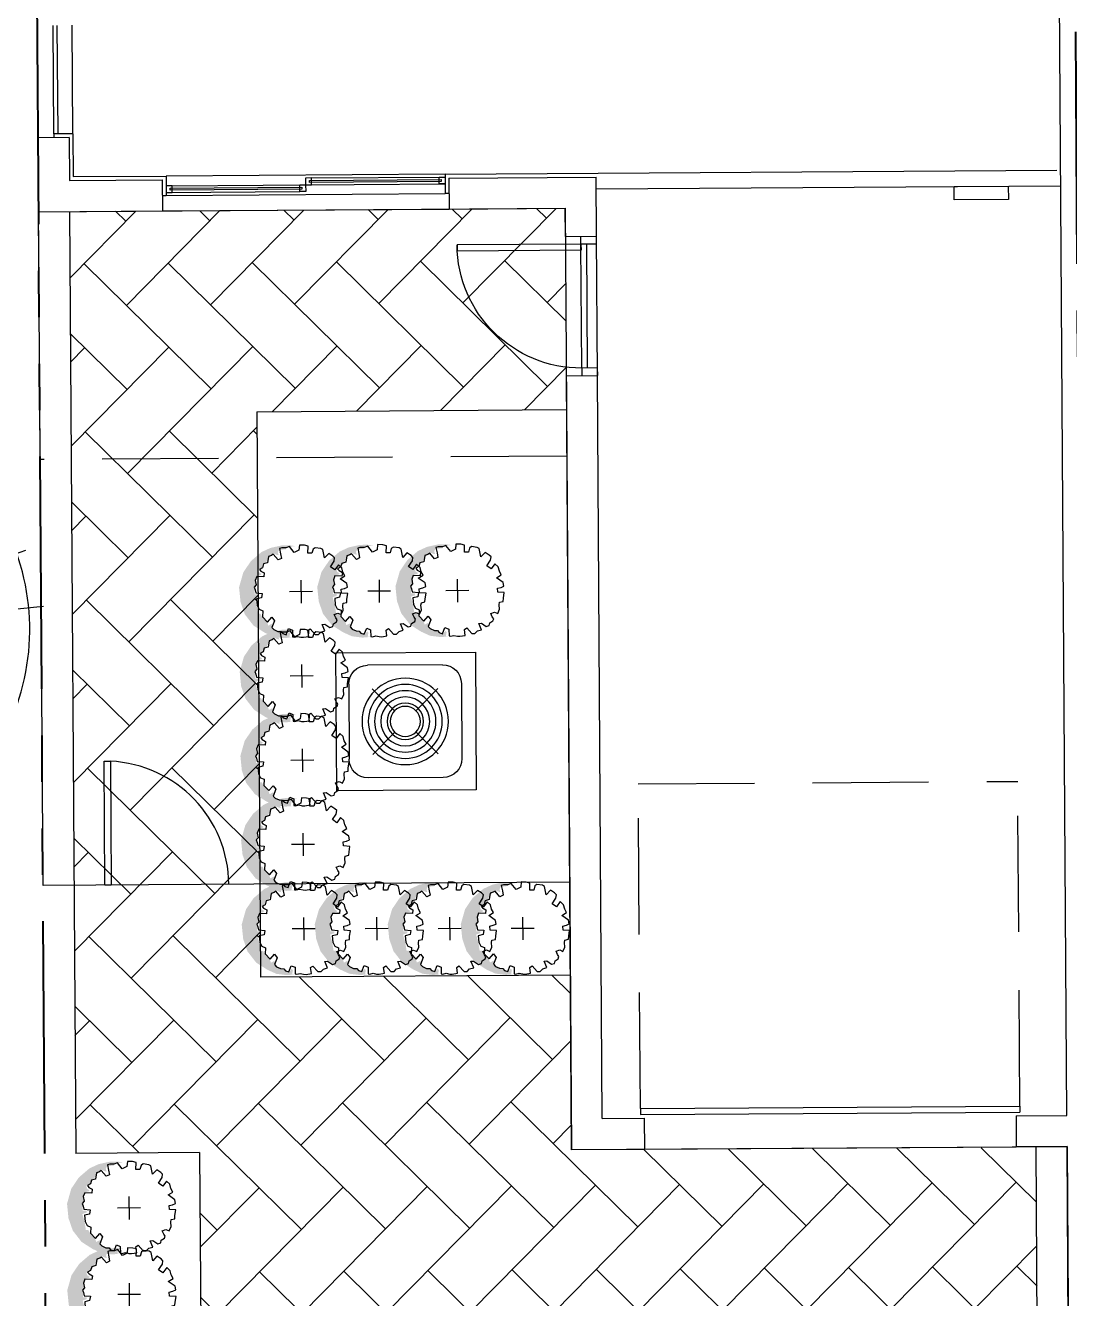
# Model space of a CAD drawing. Header units: feet. Extents: x 919634 to 928945, y 707022 to 708026.
# Drawn here: x 920252.71 to 920275.17, y 707519.2 to 707546.6 of the extents above; entities that cross this region are included whole.
import ezdxf

# ---------------------------------------------------------------- set-up
doc = ezdxf.new("R2010")
doc.units = ezdxf.units.FT
doc.header["$LTSCALE"] = 20
doc.header["$MEASUREMENT"] = 0
doc.linetypes.add('Site Plan$0$HIDDEN2', pattern=[0.1875, 0.125, -0.0625])
doc.linetypes.add('Site Plan$0$PHANTOM2', pattern=[1.25, 0.625, -0.125, 0.125, -0.125, 0.125, -0.125])
for name, color, linetype in [('-u-site-xref', 7, 'Continuous'), ('LK-TREE-013M', 6, 'Continuous'), ('LK-TREE-035M', 123, 'Continuous'), ('LK-TREE-050M', 2, 'Continuous'), ('LK-TREE-TRNK', 32, 'Continuous'), ('LP-TREE', 15, 'Continuous'), ('Site Plan$0$-u-site-bldg_interior', 252, 'Continuous'), ('Site Plan$0$-u-site-fence', 4, 'Site Plan$0$FENCELINE1'), ('Site Plan$0$A-HVAC-EXT', 253, 'Continuous'), ('Site Plan$0$SP-BLDG-ROOF ABOVE', 4, 'Site Plan$0$HIDDEN2'), ('Site Plan$0$SP-LOT PAVERS', 254, 'Continuous'), ('x-RL TH5-LP Block$0$LK-SHRB-035M', 253, 'Continuous'), ('x-RL TH5-LP Block$0$LK-SHRB-TRNK', 253, 'Continuous'), ('x-RL TH5-LP Block$0$LP-SHRB', 253, 'Continuous')]:
    doc.layers.add(name, color=color, linetype=linetype)
for name, color, linetype, lineweight in [('Site Plan$0$SP-LOT LINES', 252, 'Site Plan$0$PHANTOM2', 40), ('Site Plan$0$SP-SIDEWALK', 2, 'Continuous', 25), ('SP-BUILDING-FOOTPRINT', 1, 'Continuous', 25)]:
    doc.layers.add(name, color=color, linetype=linetype, lineweight=lineweight)
doc.layers.add('x-RL TH5-LP Block$0$LK-SHRB-SHAD', color=253, linetype='Continuous', plot=False)
doc.layers.get('-u-site-xref').off()
doc.linetypes.add('Site Plan$0$FENCELINE1', pattern='A,0.25,-0.1,[133,ltypeshp.shx,S=0.1,R=0,X=-0.1,Y=0],-0.1,1', length=1.45)

# ---------------------------------------------------------------- blocks, each defined once
blk = doc.blocks.new('Site Plan$0$A$C11AE1C12')
at = {"layer": 'Site Plan$0$A-HVAC-EXT'}
for p, q in [((44, 44.54), (0, 44.54)), ((0, 44.54), (0, 0)), ((44, 0), (44, 44.54)), ((34, 40), (10, 40)), ((4, 34), (4, 10)), ((40, 34), (40, 10)), ((18.6, 25.4), (11.53, 32.47)), ((25.4, 25.4), (32.47, 32.47)), ((11.53, 11.53), (18.6, 18.6)), ((32.47, 11.53), (25.4, 18.6)), ((0, 0), (44, 0)), ((34, 4), (10, 4))]:
    blk.add_line(p, q, dxfattribs=at)
for radius in [13.81, 11.81, 9.81, 7.81, 5.81, 4.81]:
    blk.add_circle((22, 22), radius, dxfattribs=at)
for centre, start, end in [((10, 34), 90, 180), ((34, 34), 0, 90), ((10, 10), 180, 270), ((34, 10), 270, 0)]:
    blk.add_arc(centre, 6, start, end, dxfattribs=at)
blk = doc.blocks.new('Site Plan')
at = {"layer": 'Site Plan$0$SP-LOT PAVERS'}
h = blk.add_hatch(dxfattribs=at)
h.set_pattern_fill('AR-HBONE', color=256, scale=0.32, angle=-89.5818)
h.set_pattern_definition([(315.41821785, (4.9999, 0.033), (1.810145137, 0.013212988), [3.84, -1.28]), (45.41821785, (5.9116, -0.8655), (1.810145137, 0.013212988), [3.84, -1.28])])
h.paths.add_polyline_path([(920253.789, 707522.327), (920256.455, 707522.344), (920256.586, 707502.345), (920274.586, 707502.462), (920274.455, 707522.455), (920264.455, 707522.405), (920264.431, 707526.165), (920257.764, 707526.122), (920257.685, 707538.29), (920264.351, 707538.334), (920264.323, 707542.667), (920253.657, 707542.597)])
at = {"layer": 'Site Plan$0$-u-site-bldg_interior'}
for p, q in [((920275.117, 707523.142, 0), (920274.748, 707579.798, 0)), ((920252.98, 707544.184, 0), (920252.963, 707546.684, 0)), ((920253.316, 707544.269, 0), (920253.301, 707546.6, 0)), ((920253.408, 707544.27, 0), (920253.393, 707546.601, 0)), ((920253.729, 707544.272, 0), (920253.714, 707546.605, 0)), ((920253.729, 707544.272, 0), (920253.316, 707544.269, 0)), ((920253.316, 707544.269, 0), (920253.316, 707544.186, 0)), ((920253.729, 707544.272, 0), (920253.735, 707543.348, 0)), ((920253.646, 707544.188, 0), (920252.98, 707544.184, 0)), ((920252.98, 707544.184, 0), (920252.99, 707542.593, 0)), ((920253.646, 707544.188, 0), (920253.652, 707543.264, 0)), ((920261.735, 707543.4, 0), (920274.901, 707543.486, 0)), ((920253.652, 707543.264, 0), (920255.652, 707543.277, 0)), ((920253.735, 707543.348, 0), (920255.735, 707543.361, 0)), ((920255.652, 707543.277, 0), (920255.656, 707542.61, 0)), ((920261.735, 707543.4, 0), (920255.735, 707543.361, 0)), ((920255.735, 707543.361, 0), (920255.738, 707542.944, 0)), ((920255.861, 707543.153, 0), (920255.736, 707543.152, 0)), ((920255.736, 707543.152, 0), (920255.737, 707543.007, 0)), ((920255.861, 707543.153, 0), (920261.736, 707543.192, 0)), ((920255.862, 707543.007, 0), (920255.861, 707543.153, 0)), ((920258.611, 707543.171, 0), (920258.736, 707543.172, 0)), ((920258.612, 707543.025, 0), (920258.611, 707543.171, 0)), ((920258.86, 707543.319, 0), (920258.735, 707543.318, 0)), ((920258.735, 707543.318, 0), (920258.736, 707543.172, 0)), ((920258.736, 707543.172, 0), (920258.861, 707543.173, 0)), ((920258.736, 707543.172, 0), (920258.737, 707543.026, 0)), ((920258.819, 707543.266, 0), (920261.652, 707543.285, 0)), ((920258.819, 707543.225, 0), (920258.819, 707543.266, 0)), ((920261.652, 707543.243, 0), (920258.819, 707543.225, 0)), ((920258.86, 707543.319, 0), (920261.735, 707543.337, 0)), ((920258.861, 707543.173, 0), (920258.86, 707543.319, 0)), ((920261.61, 707543.337, 0), (920261.735, 707543.337, 0)), ((920261.611, 707543.191, 0), (920261.61, 707543.337, 0)), ((920261.736, 707543.192, 0), (920261.611, 707543.191, 0)), ((920261.652, 707543.285, 0), (920261.652, 707543.243, 0)), ((920261.735, 707543.4, 0), (920261.738, 707542.983, 0)), ((920261.735, 707543.337, 0), (920261.736, 707543.192, 0)), ((920261.819, 707543.317, 0), (920264.985, 707543.338, 0)), ((920261.819, 707543.317, 0), (920261.823, 707542.651, 0)), ((920264.994, 707542.065, 0), (920264.985, 707543.338, 0)), ((920264.987, 707543.088, 0), (920274.987, 707543.153, 0)), ((920272.689, 707543.138, 0), (920273.856, 707543.146, 0)), ((920273.856, 707543.146, 0), (920273.858, 707542.854, 0)), ((920255.654, 707542.944, 0), (920255.738, 707542.944, 0)), ((920255.735, 707543.007, 0), (920258.612, 707543.025, 0)), ((920255.737, 707543.007, 0), (920255.862, 707543.007, 0)), ((920255.738, 707542.944, 0), (920261.738, 707542.983, 0)), ((920255.82, 707543.101, 0), (920258.653, 707543.119, 0)), ((920255.82, 707543.059, 0), (920255.82, 707543.101, 0)), ((920258.654, 707543.078, 0), (920255.82, 707543.059, 0)), ((920258.737, 707543.026, 0), (920258.612, 707543.025, 0)), ((920258.653, 707543.119, 0), (920258.654, 707543.078, 0)), ((920261.821, 707542.984, 0), (920261.738, 707542.983, 0)), ((920272.691, 707542.846, 0), (920272.689, 707543.138, 0)), ((920252.99, 707542.593, 0), (920255.656, 707542.61, 0)), ((920255.656, 707542.61, 0), (920261.823, 707542.651, 0)), ((920261.823, 707542.651, 0), (920264.323, 707542.667, 0)), ((920264.327, 707542.06, 0), (920264.323, 707542.667, 0)), ((920273.858, 707542.854, 0), (920272.691, 707542.846, 0)), ((920264.327, 707542.06, 0), (920264.994, 707542.065, 0)), ((920264.661, 707541.896, 0), (920264.66, 707542.063, 0)), ((920265.013, 707539.065, 0), (920264.994, 707542.065, 0)), ((920264.995, 707541.898, 0), (920264.994, 707542.065, 0)), ((920264.661, 707541.896, 0), (920261.994, 707541.879, 0)), ((920261.994, 707541.879, 0), (920261.995, 707541.745, 0)), ((920264.995, 707541.898, 0), (920264.661, 707541.896, 0)), ((920264.679, 707539.229, 0), (920264.661, 707541.896, 0)), ((920264.661, 707541.896, 0), (920264.662, 707541.763, 0)), ((920264.804, 707539.23, 0), (920264.786, 707541.897, 0)), ((920264.662, 707541.763, 0), (920261.995, 707541.745, 0)), ((920264.346, 707539.06, 0), (920265.013, 707539.065, 0)), ((920264.455, 707522.405, 0), (920264.347, 707539.06, 0)), ((920265.012, 707539.231, 0), (920264.679, 707539.229, 0)), ((920264.679, 707539.229, 0), (920264.68, 707539.062, 0)), ((920265.012, 707539.231, 0), (920265.013, 707539.065, 0)), ((920265.118, 707523.076, 0), (920265.013, 707539.065, 0)), ((920265.938, 707523.29, 0), (920274.104, 707523.343, 0)), ((920265.938, 707523.29, 0), (920265.938, 707523.165, 0)), ((920265.938, 707523.165, 0), (920274.105, 707523.218, 0)), ((920274.022, 707523.135, 0), (920275.117, 707523.142, 0)), ((920274.104, 707523.343, 0), (920274.105, 707523.218, 0)), ((920265.118, 707523.076, 0), (920266.022, 707523.082, 0)), ((920266.022, 707523.082, 0), (920266.027, 707522.416, 0)), ((920274.022, 707523.135, 0), (920274.027, 707522.468, 0)), ((920264.455, 707522.408, 0), (920266.027, 707522.418, 0)), ((920275.122, 707522.475, 0), (920274.026, 707522.468, 0)), ((920275.173, 707514.55, 0), (920275.122, 707522.475, 0))]:
    blk.add_line(p, q, dxfattribs=at)
at = {"layer": 'Site Plan$0$-u-site-bldg_interior', "extrusion": (0, 0, -1)}
blk.add_ellipse((920264.661, 707541.896, 0), major_axis=(1.898, -1.874), ratio=1, start_param=0.785398, end_param=2.356194, dxfattribs=at)
at = {"layer": 'Site Plan$0$-u-site-fence', "ltscale": 0.15}
for p, q in [((920253.085, 707528.091, 0), (920252.99, 707542.593, 0)), ((920264.412, 707528.165, 0), (920253.085, 707528.091, 0))]:
    blk.add_line(p, q, dxfattribs=at)
at = {"layer": 'Site Plan$0$-u-site-fence', "ltscale": 0.15, "elevation": 0}
blk.add_lwpolyline([(920254.418, 707528.1), (920254.4, 707530.767), (920254.534, 707530.768), (920254.551, 707528.101)], close=True, dxfattribs=at)
at = {"layer": 'Site Plan$0$-u-site-fence', "ltscale": 0.15}
blk.add_arc((920254.411, 707528.097, 0), 2.673, 0.4312, 87.3789, dxfattribs=at)
at = {"layer": 'Site Plan$0$SP-BLDG-ROOF ABOVE'}
for p, q in [((920265.892, 707530.281, 0), (920274.059, 707530.334, 0)), ((920265.938, 707523.29, 0), (920265.892, 707530.281, 0)), ((920274.104, 707523.343, 0), (920274.059, 707530.334, 0))]:
    blk.add_line(p, q, dxfattribs=at)
at = {"layer": 'Site Plan$0$SP-BLDG-ROOF ABOVE', "elevation": 0}
blk.add_lwpolyline([(920264.358, 707537.334), (920253.025, 707537.26), (920252.99, 707542.593)], dxfattribs=at)
at = {"layer": 'Site Plan$0$SP-LOT LINES', "ltscale": 0.4, "elevation": 0}
blk.add_lwpolyline([(920252.639, 707596.321), (920274.972, 707596.467), (920275.586, 707502.469), (920253.253, 707502.323)], close=True, dxfattribs=at)
at = {"layer": 'Site Plan$0$SP-SIDEWALK'}
for p, q in [((920253.657, 707542.597, 0), (920253.789, 707522.327, 0)), ((920257.685, 707538.29, 0), (920264.351, 707538.334, 0)), ((920257.685, 707538.29, 0), (920257.764, 707526.122, 0)), ((920264.431, 707526.165, 0), (920257.764, 707526.122, 0)), ((920256.455, 707522.344, 0), (920253.789, 707522.327, 0)), ((920256.455, 707522.344, 0), (920256.586, 707502.345, 0)), ((920266.027, 707522.416, 0), (920274.027, 707522.468, 0)), ((920274.586, 707502.462, 0), (920274.455, 707522.473, 0))]:
    blk.add_line(p, q, dxfattribs=at)
at = {"layer": 'Site Plan$0$A-HVAC-EXT', "extrusion": (0, 0, -1), "xscale": 0.06735359270068556, "yscale": 0.06735359270068556, "zscale": -0.06735359270068553, "rotation": 89.62612018349861}
blk.add_blockref('Site Plan$0$A$C11AE1C12', (-920259.408, 707530.133, 0), dxfattribs=at)
blk = doc.blocks.new('x-RL TH5-LP Block$0$SHRUB-LRG-241')
at = {"layer": 'x-RL TH5-LP Block$0$LK-SHRB-SHAD'}
blk.add_hatch(color=256, dxfattribs=at).paths.add_polyline_path([(0.079, 0.498), (0.186, 0.506), (0.301, 0.491), (0.399, 0.446), (0.521, 0.367), (0.616, 0.243), (0.662, 0.107), (0.677, -0.052), (0.629, -0.217), (0.545, -0.339), (0.429, -0.437), (0.329, -0.482), (0.208, -0.508), (0.129, -0.51), (0.06, -0.5), (0.151, -0.489), (0.16, -0.467), (0.238, -0.458), (0.251, -0.432), (0.242, -0.402), (0.258, -0.404), (0.292, -0.419), (0.327, -0.395), (0.364, -0.354), (0.382, -0.321), (0.423, -0.278), (0.434, -0.256), (0.466, -0.245), (0.458, -0.215), (0.432, -0.198), (0.436, -0.187), (0.488, -0.174), (0.497, -0.141), (0.492, -0.078), (0.516, -0.052), (0.506, -0.017), (0.506, 0.026), (0.464, 0.026), (0.464, 0.046), (0.51, 0.063), (0.486, 0.148), (0.473, 0.237), (0.445, 0.239), (0.416, 0.293), (0.384, 0.3), (0.36, 0.369), (0.325, 0.35), (0.316, 0.361), (0.329, 0.391), (0.273, 0.433), (0.223, 0.437), (0.197, 0.463), (0.162, 0.476), (0.134, 0.437), (0.121, 0.452), (0.129, 0.498)])
at = {"layer": 'x-RL TH5-LP Block$0$LK-SHRB-035M'}
blk.add_lwpolyline([(-0.025, 0.499), (-0.082, 0.489), (-0.082, 0.489), (-0.082, 0.489), (-0.074, 0.425), (-0.099, 0.408), (-0.154, 0.47), (-0.187, 0.47), (-0.216, 0.442), (-0.26, 0.429), (-0.231, 0.359), (-0.26, 0.356), (-0.314, 0.393), (-0.345, 0.383), (-0.352, 0.354), (-0.387, 0.332), (-0.395, 0.31), (-0.38, 0.288), (-0.363, 0.251), (-0.403, 0.236), (-0.439, 0.253), (-0.461, 0.205), (-0.456, 0.156), (-0.461, 0.129), (-0.5, 0.121), (-0.503, 0.085), (-0.513, 0.024), (-0.442, 0.019), (-0.439, -0.025), (-0.478, -0.033), (-0.509, -0.047), (-0.503, -0.087), (-0.429, -0.14), (-0.481, -0.172), (-0.461, -0.211), (-0.449, -0.258), (-0.412, -0.292), (-0.371, -0.236), (-0.324, -0.27), (-0.366, -0.331), (-0.371, -0.368), (-0.351, -0.388), (-0.307, -0.417), (-0.26, -0.368), (-0.243, -0.459), (-0.221, -0.473), (-0.158, -0.481), (-0.136, -0.466), (-0.123, -0.42), (-0.079, -0.42), (-0.082, -0.498), (-0.042, -0.508), (0.014, -0.51), (0.019, -0.454), (0.07, -0.429), (0.122, -0.495), (0.161, -0.481), (0.207, -0.481), (0.232, -0.473), (0.22, -0.415), (0.212, -0.366), (0.247, -0.349), (0.3, -0.412), (0.319, -0.399), (0.352, -0.388), (0.364, -0.319), (0.408, -0.307), (0.42, -0.266), (0.453, -0.248), (0.438, -0.229), (0.401, -0.209), (0.406, -0.167), (0.483, -0.171), (0.499, -0.128), (0.49, -0.077), (0.512, -0.053), (0.501, -0.025), (0.494, 0.009), (0.425, 0.016), (0.433, 0.063), (0.487, 0.075), (0.481, 0.146), (0.46, 0.188), (0.418, 0.205), (0.423, 0.273), (0.369, 0.33), (0.322, 0.276), (0.322, 0.276), (0.291, 0.315), (0.291, 0.315), (0.321, 0.389), (0.299, 0.413), (0.255, 0.433), (0.22, 0.435), (0.203, 0.457), (0.166, 0.469), (0.139, 0.403), (0.097, 0.42), (0.095, 0.494), (0.078, 0.497), (0.041, 0.488), (0.003, 0.497)], close=True, dxfattribs=at)
at = {"layer": 'x-RL TH5-LP Block$0$LK-SHRB-TRNK'}
for p, q in [((-0.125, 0), (0.125, 0)), ((0, -0.125), (0, 0.125))]:
    blk.add_line(p, q, dxfattribs=at)
blk = doc.blocks.new('x-RL TH5-LP Block', base_point=(1241.699, -211.829))
at = {"layer": 'x-RL TH5-LP Block$0$LP-SHRB', "xscale": 1.966899649314303, "yscale": 1.966899649314303, "zscale": 1.966899649314303}
for p in [(1350.566, -134.783), (1350.559, -136.645), (1342.047, -142.604), (1343.619, -142.613), (1345.19, -142.622), (1346.761, -142.63), (1346.763, -144.444), (1346.766, -146.257), (1346.769, -148.07), (1343.405, -149.884), (1345.088, -149.884), (1346.771, -149.884)]:
    blk.add_blockref('x-RL TH5-LP Block$0$SHRUB-LRG-241', p, dxfattribs=at)
blk = doc.blocks.new('TREE-DCID-003')
at = {"layer": 'LK-TREE-013M'}
for q in [(-0.3184, 0.4595), (0.4914, 0.1734), (-0.3323, -0.4497)]:
    blk.add_line((0, 0), q, dxfattribs=at)
at = {"layer": 'LK-TREE-035M'}
for q in [(-0.4516, 0.3697), (0.5298, 0.0507), (-0.2009, -0.5161)]:
    blk.add_line((0, 0), q, dxfattribs=at)
at = {"layer": 'LK-TREE-050M'}
for centre, radius, start, end in [((0, 0), 0.5, 94.3498, 204.1975), ((0.0019, 0.4604), 0.06, 145.5617, 37.3741), ((0, 0), 0.5, 335.6607, 84.3619), ((-0.3996, -0.2286), 0.06, 265.5617, 157.3741), ((0.3978, -0.2318), 0.06, 25.5617, 277.3741), ((0, 0), 0.5, 215.058, 323.9795)]:
    blk.add_arc(centre, radius, start, end, dxfattribs=at)
at = {"layer": 'LK-TREE-TRNK', "const_width": 0.0375}
blk.add_lwpolyline([(-0.0188, 0, 1), (0.0187, 0, 1)], format="xyb", close=True, dxfattribs=at)

msp = doc.modelspace()

# ---------------------------------------------------------------- block references
at = {"layer": '-u-site-xref'}
msp.add_blockref('Site Plan', (0, 0), dxfattribs=at)

# ---------------------------------------------------------------- next in the draw order: linework, layer by layer
at = {"layer": 'SP-BUILDING-FOOTPRINT', "elevation": 0}
msp.add_lwpolyline([(920252.767, 707576.759), (920252.99, 707542.593), (920264.323, 707542.667), (920264.455, 707522.408), (920275.122, 707522.475), (920275.173, 707514.55), (920286.507, 707514.624), (920286.374, 707534.873), (920297.041, 707534.943), (920297.121, 707522.57), (920308.455, 707522.644), (920308.322, 707542.894), (920318.989, 707542.963), (920319.04, 707535.086)], dxfattribs=at)

# ---------------------------------------------------------------- next in the draw order: block references
at = {"layer": '-u-site-xref', "rotation": 180.3738798165759}
msp.add_blockref('x-RL TH5-LP Block', (920363.301, 707597.044, 0), dxfattribs=at)
at = {"layer": 'LP-TREE', "xscale": 9.855894546090255, "yscale": 9.855894546090255, "zscale": 9.855894546090255}
msp.add_blockref('TREE-DCID-003', (920247.872, 707533.601), dxfattribs=at)

doc.saveas('drawing.dxf')
